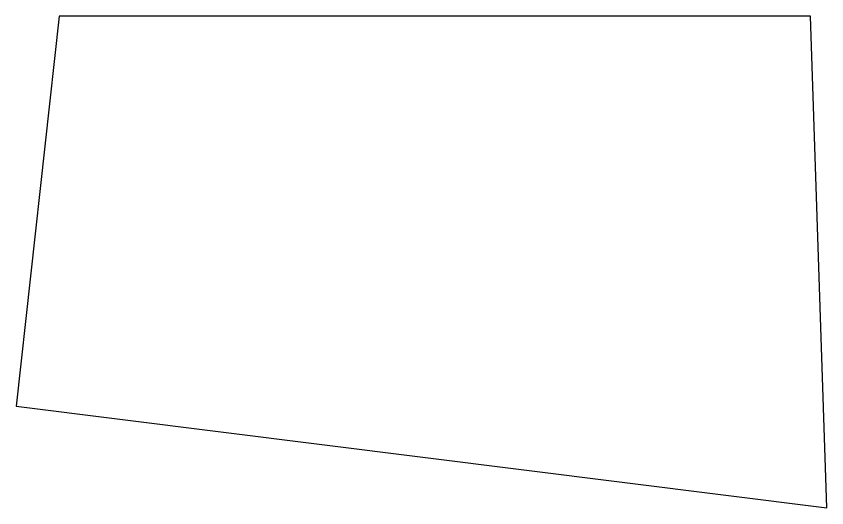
# Model space of a CAD drawing. Header units: inches. Extents: x -5096374 to -5070857, y -3259973 to -3243900.
# Drawn here: x -5083922.7 to -5083445.2, y -3251758.1 to -3251468.3 of the extents above; entities that cross this region are included whole.
import ezdxf

# ---------------------------------------------------------------- set-up
doc = ezdxf.new("R2010")
doc.units = ezdxf.units.IN
doc.header["$LTSCALE"] = 2
doc.header["$MEASUREMENT"] = 0
doc.layers.get('0').update_dxf_attribs({"linetype": 'CONTINUOUS'})

msp = doc.modelspace()

# ---------------------------------------------------------------- linework, layer by layer
at = {"ltscale": 0.5}
for p, q in [((-5083897.35, -3251468.33), (-5083922.7, -3251698.12)), ((-5083454.81, -3251468.33), (-5083897.35, -3251468.33)), ((-5083445.15, -3251758.09), (-5083454.81, -3251468.33)), ((-5083922.7, -3251698.12), (-5083445.15, -3251758.09))]:
    msp.add_line(p, q, dxfattribs=at)
for p in [(-5078087.39, -3256928.33), (-5078027.39, -3256928.33)]:
    msp.add_xline(p, (0, 1), dxfattribs=at)
at = {"color": 3, "ltscale": 0.5}
msp.add_lwpolyline([(-5083454.81, -3251468.33), (-5083897.35, -3251468.33), (-5083922.7, -3251698.12), (-5083445.15, -3251758.09)], close=True, dxfattribs=at)

doc.saveas('drawing.dxf')
